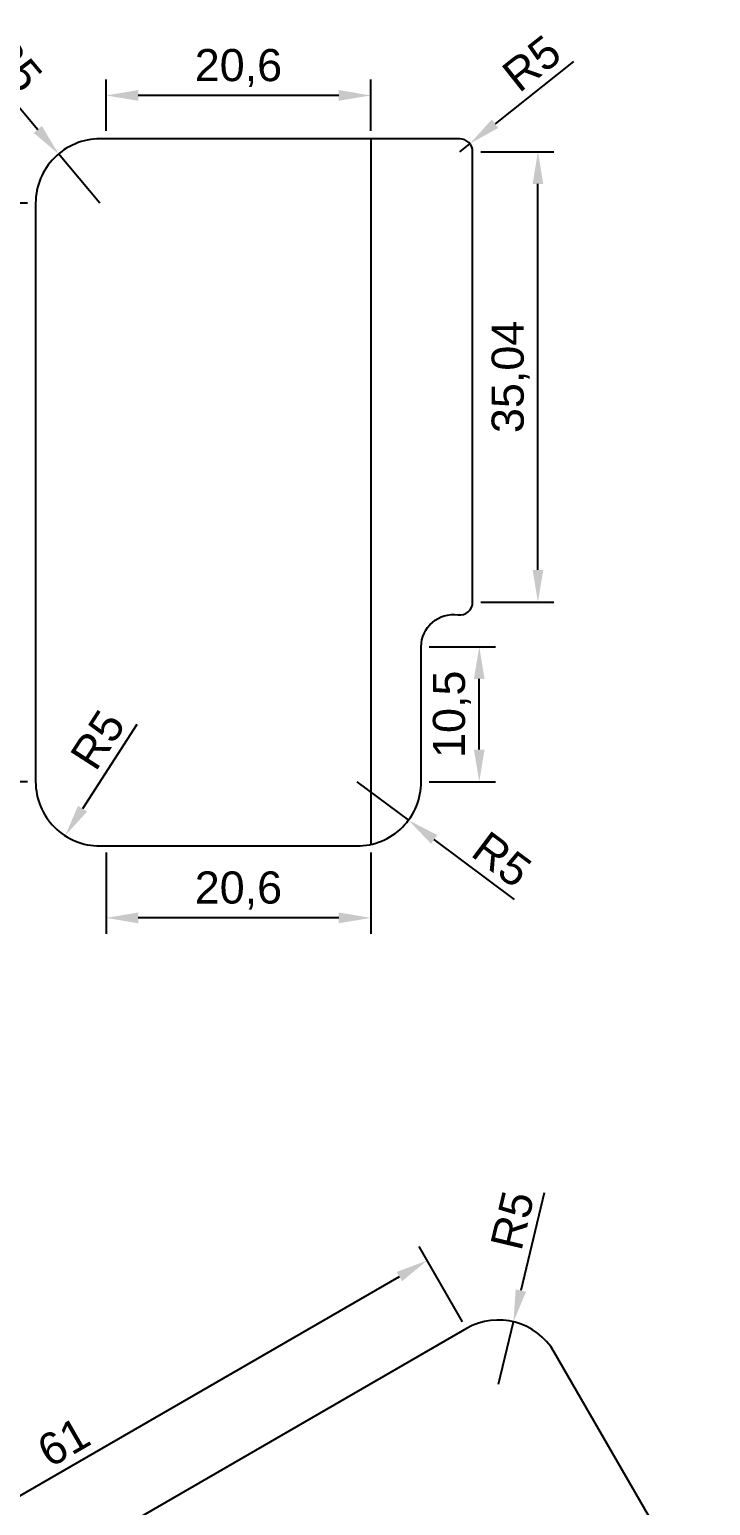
# Model space of a CAD drawing. Header units: millimetres. Extents: x 2170 to 2325, y 1655 to 1882.
# Drawn here: x 2259.6 to 2312.6, y 1766.6 to 1881.4 of the extents above; entities that cross this region are included whole.
import ezdxf

# ---------------------------------------------------------------- set-up
doc = ezdxf.new("R2010")
doc.units = ezdxf.units.MM
doc.styles.get("Standard").update_dxf_attribs({"font": 'arial.ttf'})
doc.dimstyles.new('ISO-25', dxfattribs={"dimtxt": 2.5, "dimasz": 2.5, "dimexe": 1.25, "dimexo": 0.625, "dimtad": 1, "dimtxsty": 'Standard', "dimcen": 2.5, "dimadec": 0, "dimazin": 0, "dimtfac": 1, "dimtmove": 0, "dimatfit": 3, "dimfxl": 1, "dimarcsym": 0})

# ---------------------------------------------------------------- blocks, each defined once
blk = doc.blocks.new('*D71')
at = {"color": 0, "lineweight": -2, "transparency": 16777216}
for p, q in [((2293.32, 1780.91), (2289.95, 1786.75)), ((2238.08, 1755.36), (2288.41, 1784.42)), ((2238.66, 1749.35), (2235.29, 1755.2))]:
    blk.add_line(p, q, dxfattribs=at)
at = {"color": 0, "transparency": 16777216}
for points in [[(2288.2, 1784.78), (2288.62, 1784.06), (2290.57, 1785.67)], [(2237.87, 1755.72), (2238.29, 1755), (2235.91, 1754.11)]]:
    blk.add_solid(points, dxfattribs=at)
at = {"layer": 'Defpoints', "color": 0, "transparency": 16777216}
for p in [(2290.57, 1785.67), (2293.63, 1780.37, -7470.32), (2238.97, 1748.81, -7470.32)]:
    blk.add_point(p, dxfattribs=at)
at = {"color": 0, "transparency": 16777216, "insert": (2262.29, 1771.54), "char_height": 2.5, "attachment_point": 5, "rotation": 30}
blk.add_mtext('61', dxfattribs=at)
blk = doc.blocks.new('*D76')
at = {"color": 0, "linetype": 'ByBlock', "lineweight": -2, "transparency": 16777216}
for p, q in [((2259.49, 1867.91), (2256.95, 1867.91)), ((2258.2, 1865.41), (2258.2, 1825.41)), ((2259.49, 1822.91), (2256.95, 1822.91))]:
    blk.add_line(p, q, dxfattribs=at)
at = {"color": 0, "linetype": 'ByBlock', "transparency": 16777216}
for points in [[(2257.78, 1865.41), (2258.62, 1865.41), (2258.2, 1867.91)], [(2257.78, 1825.41), (2258.62, 1825.41), (2258.2, 1822.91)]]:
    blk.add_solid(points, dxfattribs=at)
at = {"layer": 'Defpoints', "color": 0, "linetype": 'ByBlock', "transparency": 16777216}
for p in [(2260.11, 1867.91), (2258.2, 1822.91), (2260.11, 1822.91)]:
    blk.add_point(p, dxfattribs=at)
at = {"color": 0, "linetype": 'ByBlock', "transparency": 16777216, "insert": (2256.3, 1845.41), "char_height": 2.5, "attachment_point": 5, "rotation": 90}
blk.add_mtext('45', dxfattribs=at)
blk = doc.blocks.new('*D88')
at = {"color": 0, "linetype": 'ByBlock', "lineweight": -2, "transparency": 16777216}
for p, q in [((2290.74, 1833.41), (2295.88, 1833.41)), ((2294.63, 1825.41), (2294.63, 1830.91)), ((2290.74, 1822.91), (2295.88, 1822.91))]:
    blk.add_line(p, q, dxfattribs=at)
at = {"color": 0, "linetype": 'ByBlock', "transparency": 16777216}
for points in [[(2294.21, 1830.91), (2295.04, 1830.91), (2294.63, 1833.41)], [(2294.21, 1825.41), (2295.04, 1825.41), (2294.63, 1822.91)]]:
    blk.add_solid(points, dxfattribs=at)
at = {"layer": 'Defpoints', "color": 0, "linetype": 'ByBlock', "transparency": 16777216}
for p in [(2290.11, 1833.41), (2294.63, 1833.41), (2290.11, 1822.91)]:
    blk.add_point(p, dxfattribs=at)
at = {"color": 0, "linetype": 'ByBlock', "transparency": 16777216, "insert": (2292.5, 1828.16), "char_height": 2.5, "attachment_point": 5, "rotation": 90}
blk.add_mtext('10,5', dxfattribs=at)
blk = doc.blocks.new('*D89')
at = {"color": 0, "linetype": 'ByBlock', "lineweight": -2, "transparency": 16777216}
blk.add_line((2267.98, 1827.37), (2263.76, 1820.81), dxfattribs=at)
at = {"color": 0, "linetype": 'ByBlock', "transparency": 16777216}
blk.add_solid([(2263.41, 1821.04), (2264.11, 1820.59), (2262.41, 1818.71)], dxfattribs=at)
at = {"layer": 'Defpoints', "color": 0, "linetype": 'ByBlock', "transparency": 16777216}
for p in [(2265.11, 1822.91), (2262.41, 1818.71)]:
    blk.add_point(p, dxfattribs=at)
at = {"color": 0, "linetype": 'ByBlock', "transparency": 16777216, "insert": (2264.95, 1826.17), "char_height": 2.5, "attachment_point": 5, "rotation": 57.2912}
blk.add_mtext('R5', dxfattribs=at)
blk = doc.blocks.new('*D91')
at = {"color": 0, "linetype": 'ByBlock', "lineweight": -2, "transparency": 16777216}
for p, q in [((2285.11, 1822.91), (2289.12, 1819.92)), ((2297.37, 1813.75), (2291.12, 1818.42))]:
    blk.add_line(p, q, dxfattribs=at)
at = {"color": 0, "linetype": 'ByBlock', "transparency": 16777216}
blk.add_solid([(2291.37, 1818.76), (2290.87, 1818.09), (2289.12, 1819.92)], dxfattribs=at)
at = {"layer": 'Defpoints', "color": 0, "linetype": 'ByBlock', "transparency": 16777216}
for p in [(2285.11, 1822.91), (2289.12, 1819.92)]:
    blk.add_point(p, dxfattribs=at)
at = {"color": 0, "linetype": 'ByBlock', "transparency": 16777216, "insert": (2296.38, 1816.86), "char_height": 2.5, "attachment_point": 5, "rotation": 323.2044}
blk.add_mtext('R5', dxfattribs=at)
blk = doc.blocks.new('*D92')
at = {"color": 0, "linetype": 'ByBlock', "lineweight": -2, "transparency": 16777216}
for p, q in [((2255.26, 1879.61), (2260.28, 1873.65)), ((2265.11, 1867.91), (2261.89, 1871.74))]:
    blk.add_line(p, q, dxfattribs=at)
at = {"color": 0, "linetype": 'ByBlock', "transparency": 16777216}
blk.add_solid([(2260.6, 1873.92), (2259.96, 1873.38), (2261.89, 1871.74)], dxfattribs=at)
at = {"layer": 'Defpoints', "color": 0, "linetype": 'ByBlock', "transparency": 16777216}
for p in [(2261.89, 1871.74), (2265.11, 1867.91)]:
    blk.add_point(p, dxfattribs=at)
at = {"color": 0, "linetype": 'ByBlock', "transparency": 16777216, "insert": (2258.41, 1878.81), "char_height": 2.5, "attachment_point": 5, "rotation": 310.1141}
blk.add_mtext('R5', dxfattribs=at)
blk = doc.blocks.new('*D101')
at = {"color": 0, "linetype": 'ByBlock', "lineweight": -2, "transparency": 16777216}
for p, q in [((2294.74, 1871.91), (2300.44, 1871.91)), ((2299.19, 1839.38), (2299.19, 1869.41)), ((2294.74, 1836.88), (2300.44, 1836.88))]:
    blk.add_line(p, q, dxfattribs=at)
at = {"color": 0, "linetype": 'ByBlock', "transparency": 16777216}
for points in [[(2298.78, 1869.41), (2299.61, 1869.41), (2299.19, 1871.91)], [(2298.78, 1839.38), (2299.61, 1839.38), (2299.19, 1836.88)]]:
    blk.add_solid(points, dxfattribs=at)
at = {"layer": 'Defpoints', "color": 0, "linetype": 'ByBlock', "transparency": 16777216}
for p in [(2294.11, 1871.91), (2299.19, 1871.91), (2294.11, 1836.88)]:
    blk.add_point(p, dxfattribs=at)
at = {"color": 0, "linetype": 'ByBlock', "transparency": 16777216, "insert": (2297.07, 1854.4), "char_height": 2.5, "attachment_point": 5, "rotation": 90}
blk.add_mtext('35,04', dxfattribs=at)
blk = doc.blocks.new('*D111')
at = {"color": 0, "lineweight": -2, "transparency": 16777216}
for p, q in [((2265.59, 1817.41), (2265.59, 1811.07)), ((2286.19, 1817.41), (2286.19, 1811.07)), ((2283.69, 1812.32), (2268.09, 1812.32))]:
    blk.add_line(p, q, dxfattribs=at)
at = {"color": 0, "transparency": 16777216}
for points in [[(2268.09, 1812.74), (2268.09, 1811.9), (2265.59, 1812.32)], [(2283.69, 1812.74), (2283.69, 1811.9), (2286.19, 1812.32)]]:
    blk.add_solid(points, dxfattribs=at)
at = {"layer": 'Defpoints', "color": 0, "transparency": 16777216}
for p in [(2265.59, 1818.03), (2286.19, 1818.03), (2265.59, 1812.32)]:
    blk.add_point(p, dxfattribs=at)
at = {"color": 0, "transparency": 16777216, "insert": (2275.89, 1814.45), "char_height": 2.5, "attachment_point": 5}
blk.add_mtext('20,6', dxfattribs=at)
blk = doc.blocks.new('*D112')
at = {"color": 0, "lineweight": -2, "transparency": 16777216}
for p, q in [((2265.59, 1873.54), (2265.59, 1877.54)), ((2286.19, 1873.54), (2286.19, 1877.54)), ((2283.69, 1876.29), (2268.09, 1876.29))]:
    blk.add_line(p, q, dxfattribs=at)
at = {"color": 0, "transparency": 16777216}
for points in [[(2268.09, 1876.71), (2268.09, 1875.88), (2265.59, 1876.29)], [(2283.69, 1876.71), (2283.69, 1875.88), (2286.19, 1876.29)]]:
    blk.add_solid(points, dxfattribs=at)
at = {"layer": 'Defpoints', "color": 0, "transparency": 16777216}
for p in [(2265.59, 1876.29), (2265.59, 1872.91), (2286.19, 1872.91)]:
    blk.add_point(p, dxfattribs=at)
at = {"color": 0, "transparency": 16777216, "insert": (2275.89, 1878.42), "char_height": 2.5, "attachment_point": 5}
blk.add_mtext('20,6', dxfattribs=at)
blk = doc.blocks.new('*D123')
at = {"color": 0, "lineweight": -2, "transparency": 16777216}
for p, q in [((2301.96, 1878.94), (2295.86, 1874.09)), ((2293.11, 1871.91), (2293.9, 1872.54))]:
    blk.add_line(p, q, dxfattribs=at)
at = {"color": 0, "transparency": 16777216}
blk.add_solid([(2295.6, 1874.42), (2296.11, 1873.76), (2293.9, 1872.54)], dxfattribs=at)
at = {"layer": 'Defpoints', "color": 0, "transparency": 16777216}
for p in [(2293.9, 1872.54), (2293.11, 1871.91)]:
    blk.add_point(p, dxfattribs=at)
at = {"color": 0, "transparency": 16777216, "insert": (2298.71, 1878.78), "char_height": 2.5, "attachment_point": 5, "rotation": 38.4562}
blk.add_mtext('R5', dxfattribs=at)
blk = doc.blocks.new('*D127')
at = {"color": 0, "lineweight": -2, "transparency": 16777216}
for p, q in [((2299.67, 1790.93), (2297.87, 1783.34)), ((2296.13, 1776.04), (2297.29, 1780.9))]:
    blk.add_line(p, q, dxfattribs=at)
at = {"color": 0, "transparency": 16777216}
blk.add_solid([(2297.46, 1783.43), (2298.27, 1783.24), (2297.29, 1780.9)], dxfattribs=at)
at = {"layer": 'Defpoints', "color": 0, "transparency": 16777216}
for p in [(2297.29, 1780.9, -7470.32), (2296.13, 1776.04, -7470.32)]:
    blk.add_point(p, dxfattribs=at)
at = {"color": 0, "transparency": 16777216, "insert": (2297.21, 1788.79), "char_height": 2.5, "attachment_point": 5, "rotation": 76.6293}
blk.add_mtext('R5', dxfattribs=at)

msp = doc.modelspace()

# ---------------------------------------------------------------- linework, layer by layer
for p, q in [((2286.19, 1872.914), (2286.19, 1818.031)), ((2293.633, 1780.37, -7470.322), (2238.975, 1748.813, -7470.322)), ((2312.619, 1757.484, -7470.322), (2300.463, 1778.54, -7470.322))]:
    msp.add_line(p, q)
msp.add_lwpolyline([(2285.114, 1872.914), (2265.114, 1872.914, 0.4142136), (2260.114, 1867.914), (2260.114, 1822.914, 0.4142136), (2265.114, 1817.914), (2285.114, 1817.914, 0.4142136), (2290.114, 1822.914), (2290.114, 1833.414, -0.4568503), (2292.971, 1835.888, 0.454824), (2294.114, 1836.878), (2294.114, 1871.914, 0.4142136), (2293.114, 1872.914), (2265.114, 1872.914, 0.4142136), (2260.114, 1867.914), (2260.114, 1835.914)], format="xyb")
msp.add_arc((2296.133, 1776.04, -7470.322), 5, 30, 120)

# ---------------------------------------------------------------- dimensions: what is measured, and where the dimension line sits
at = {"linetype": 'ByBlock'}
for center, mpoint, picture, middle in [((2265.114, 1867.914), (2261.893, 1871.738), '*D92', (2258.414, 1878.81)), ((2285.114, 1822.914), (2289.118, 1819.919), '*D91', (2296.38, 1816.855))]:
    dim = msp.add_radius_dim(center=center, mpoint=mpoint, dimstyle='ISO-25', dxfattribs=at)
    dim.commit()
    dim.dimension.update_dxf_attribs({"geometry": picture, "text_midpoint": middle})
dim = msp.add_radius_dim(center=(2293.114, 1871.914), mpoint=(2293.897, 1872.536), text='R5', dimstyle='ISO-25')
dim.commit()
dim.dimension.update_dxf_attribs({"geometry": '*D123', "text_midpoint": (2298.709, 1878.778)})
for base, p1, p2, picture, middle in [((2265.59, 1876.294), (2286.19, 1872.914), (2265.59, 1872.914), '*D112', (2275.89, 1878.421)), ((2265.59, 1812.318), (2286.19, 1818.031), (2265.59, 1818.031), '*D111', (2275.89, 1814.446))]:
    dim = msp.add_linear_dim(base=base, p1=p1, p2=p2, dimstyle='ISO-25')
    dim.commit()
    dim.dimension.update_dxf_attribs({"geometry": picture, "text_midpoint": middle})
for base, p1, p2, picture, middle in [((2299.193, 1871.914), (2294.114, 1836.878), (2294.114, 1871.914), '*D101', (2297.066, 1854.396)), ((2258.199, 1822.914), (2260.114, 1867.914), (2260.114, 1822.914), '*D76', (2256.303, 1845.414))]:
    dim = msp.add_linear_dim(base=base, p1=p1, p2=p2, angle=90, dimstyle='ISO-25', dxfattribs=at)
    dim.commit()
    dim.dimension.update_dxf_attribs({"geometry": picture, "text_midpoint": middle})
dim = msp.add_aligned_dim(p1=(2290.114, 1822.914), p2=(2290.114, 1833.414), distance=-4.512, dimstyle='ISO-25', dxfattribs=at)
dim.commit()
dim.dimension.update_dxf_attribs({"geometry": '*D88', "text_midpoint": (2292.499, 1828.164)})
dim = msp.add_radius_dim(center=(2265.114, 1822.914), mpoint=(2262.412, 1818.707), dimstyle='ISO-25', dxfattribs=at)
dim.commit()
dim.dimension.update_dxf_attribs({"geometry": '*D89', "text_midpoint": (2266.546, 1825.144), "dimtype": 164})
dim = msp.add_radius_dim(center=(2296.133, 1776.04, -7470.322), mpoint=(2297.289, 1780.904, -7470.322), dimstyle='ISO-25')
dim.commit()
dim.dimension.update_dxf_attribs({"geometry": '*D127', "text_midpoint": (2297.213, 1788.786)})
dim = msp.add_aligned_dim(p1=(2238.975, 1748.813, -7470.322), p2=(2293.633, 1780.37, -7470.322), distance=6.12, text='61', dimstyle='ISO-25')
dim.commit()
dim.dimension.update_dxf_attribs({"geometry": '*D71', "text_midpoint": (2262.293, 1771.539)})

doc.saveas('drawing.dxf')
